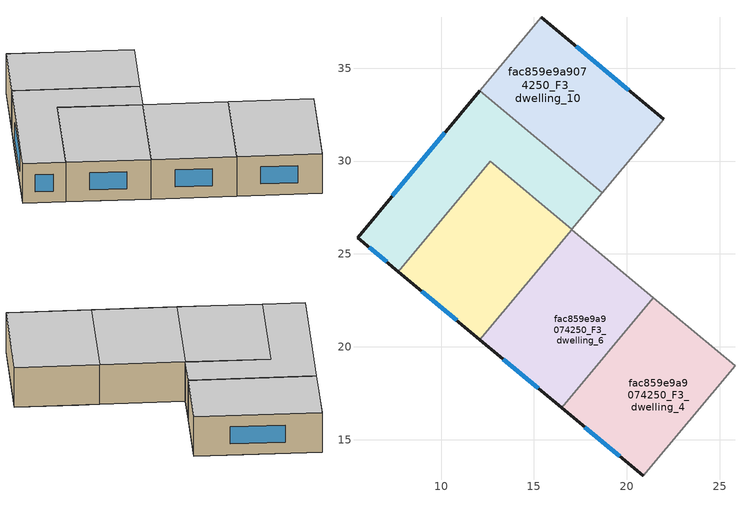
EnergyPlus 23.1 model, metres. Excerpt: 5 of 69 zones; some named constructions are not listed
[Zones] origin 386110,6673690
fac859e9a9074250_F3_dwelling_10
 floor to fac859e9a9074250_F2_dwelling_0 (EU_floor_Construction): 19.41,34.38 16.12,30.43 12.09,33.79 15.38,37.74 z9
 floor adiabatic (EU_floor_Construction): 21.97,32.24 18.68,28.29 16.12,30.43 19.41,34.38 z9
 wall outside (EU_wall_Construction): 21.97,32.25 15.38,37.74 z9:12
 wall to fac859e9a9074250_F3_dwelling_9 (EU_wall_Construction): 12.09,33.79 18.68,28.29 z9:12
 wall adiabatic (EU_wall_Construction): 15.38,37.74 12.09,33.79 z9:12
 wall to fac859e9a9074250_F3_dwelling_7 (EU_wall_Construction): 18.68,28.29 21.97,32.25 z9:12
 window (EU_Window_Construction): 20.09,33.82 17.27,36.17 z9.86:11.14
 ceiling to fac859e9a9074250_F4_dwelling_10 (EU_floor_Construction): 18.68,28.29 21.97,32.25 15.38,37.74 12.09,33.79 z12
fac859e9a9074250_F3_dwelling_4
 floor to fac859e9a9074250_F2_dwelling_7 (EU_floor_Construction): 25.82,18.99 20.88,13.06 17.59,15.81 22.53,21.74 z9
 floor to fac859e9a9074250_F2_dwelling_5 (EU_floor_Construction): 22.53,21.74 17.59,15.81 16.49,16.73 21.43,22.65 z9
 wall outside (EU_wall_Construction): 16.49,16.73 20.88,13.06 z9:12
 wall to fac859e9a9074250_F3_dwelling_6 (EU_wall_Construction): 21.43,22.65 16.49,16.73 z9:12
 wall to fac859e9a9074250_F3_dwelling_5 (EU_wall_Construction): 25.82,18.99 21.43,22.65 z9:12
 wall to fac859e9a9074250_F3_dwelling_2 (EU_wall_Construction): 20.88,13.06 25.82,18.99 z9:12
 window (EU_Window_Construction): 17.74,15.68 19.63,14.11 z9.86:11.14
 ceiling to fac859e9a9074250_F4_dwelling_4 (EU_floor_Construction): 20.88,13.06 25.82,18.99 21.43,22.65 16.49,16.73 z12
fac859e9a9074250_F3_dwelling_6
 floor to fac859e9a9074250_F2_dwelling_5 (EU_floor_Construction): 21.43,22.65 16.49,16.73 13.56,19.17 18.5,25.1 z9
 floor to fac859e9a9074250_F2_dwelling_3 (EU_floor_Construction): 18.5,25.1 13.56,19.17 12.09,20.39 17.03,26.32 z9
 wall outside (EU_wall_Construction): 12.09,20.39 16.49,16.73 z9:12
 wall to fac859e9a9074250_F3_dwelling_7 (EU_wall_Construction): 21.43,22.65 17.03,26.32 z9:12
 wall to fac859e9a9074250_F3_dwelling_8 (EU_wall_Construction): 17.03,26.32 12.09,20.39 z9:12
 window (EU_Window_Construction): 13.35,19.34 15.23,17.77 z9.86:11.14
 ceiling to fac859e9a9074250_F4_dwelling_6 (EU_floor_Construction): 16.49,16.73 21.43,22.65 17.03,26.32 12.09,20.39 z12
fac859e9a9074250_F3_dwelling_8
 floor to fac859e9a9074250_F2_dwelling_3 (EU_floor_Construction): 17.03,26.32 12.09,20.39 9.53,22.53 14.47,28.45 z9
 floor to fac859e9a9074250_F2_dwelling_1 (EU_floor_Construction): 14.47,28.45 9.53,22.53 7.7,24.05 12.64,29.98 z9
 wall outside (EU_wall_Construction): 7.7,24.05 12.09,20.39 z9:12
 wall to fac859e9a9074250_F3_dwelling_9 (EU_wall_Construction): 17.03,26.32 12.64,29.98 7.7,24.05 z9:12
 window (EU_Window_Construction): 8.95,23.01 10.84,21.44 z9.86:11.14
 ceiling to fac859e9a9074250_F4_dwelling_8 (EU_floor_Construction): 12.09,20.39 17.03,26.32 12.64,29.98 7.7,24.05 z12
fac859e9a9074250_F3_dwelling_9
 floor to fac859e9a9074250_F2_dwelling_1 (EU_floor_Construction): 12.64,29.98 7.7,24.05 5.5,25.88 10.44,31.81 14.47,28.45 z9
 floor to fac859e9a9074250_F2_dwelling_0 (EU_floor_Construction): 16.12,30.43 14.47,28.46 10.44,31.81 12.09,33.79 z9
 floor adiabatic (EU_floor_Construction): 18.68,28.29 17.03,26.32 14.47,28.46 16.12,30.43 z9
 wall outside (EU_wall_Construction): 12.09,33.79 5.5,25.88 7.7,24.05 z9:12
 wall to fac859e9a9074250_F3_dwelling_7 (EU_wall_Construction): 17.03,26.32 18.68,28.29 z9:12
 window (EU_Window_Construction): 6.13,25.36 7.07,24.58 / 10.21,31.53 7.39,28.14 z9.86:11.14
 ceiling to fac859e9a9074250_F4_dwelling_9 (EU_floor_Construction): 17.03,26.32 18.68,28.29 12.09,33.79 5.5,25.88 7.7,24.05 12.64,29.98 z12
[HVACTEMPLATE:THERMOSTAT] Constant Heating Setpoint=20; Constant Cooling Setpoint=50
EU_HeatOnly_fac859e9a9074250_F1_dwelling_5; EU_HeatOnly_fac859e9a9074250_F1_dwelling_6; EU_HeatOnly_fac859e9a9074250_F1_dwelling_7; EU_HeatOnly_fac859e9a9074250_F1_dwelling_8; EU_HeatOnly_fac859e9a9074250_F1_dwelling_9; EU_HeatOnly_fac859e9a9074250_F1_dwelling_10; EU_HeatOnly_fac859e9a9074250_F1_dwelling_11; EU_HeatOnly_fac859e9a9074250_F2_dwelling_0; EU_HeatOnly_fac859e9a9074250_F2_dwelling_1; EU_HeatOnly_fac859e9a9074250_F2_dwelling_2; EU_HeatOnly_fac859e9a9074250_F2_dwelling_3; EU_HeatOnly_fac859e9a9074250_F2_dwelling_4; EU_HeatOnly_fac859e9a9074250_F2_dwelling_5; EU_HeatOnly_fac859e9a9074250_F2_dwelling_6; EU_HeatOnly_fac859e9a9074250_F2_dwelling_7; EU_HeatOnly_fac859e9a9074250_F2_dwelling_8; EU_HeatOnly_fac859e9a9074250_F2_dwelling_9; EU_HeatOnly_fac859e9a9074250_F2_dwelling_10; EU_HeatOnly_fac859e9a9074250_F2_dwelling_11; EU_HeatOnly_fac859e9a9074250_F3_dwelling_0; EU_HeatOnly_fac859e9a9074250_F3_dwelling_1; EU_HeatOnly_fac859e9a9074250_F3_dwelling_2; EU_HeatOnly_fac859e9a9074250_F3_dwelling_3; EU_HeatOnly_fac859e9a9074250_F3_dwelling_4; EU_HeatOnly_fac859e9a9074250_F3_dwelling_5; EU_HeatOnly_fac859e9a9074250_F3_dwelling_6; EU_HeatOnly_fac859e9a9074250_F3_dwelling_7; EU_HeatOnly_fac859e9a9074250_F3_dwelling_8; EU_HeatOnly_fac859e9a9074250_F3_dwelling_9; EU_HeatOnly_fac859e9a9074250_F3_dwelling_10; EU_HeatOnly_fac859e9a9074250_F4_dwelling_0; EU_HeatOnly_fac859e9a9074250_F4_dwelling_1; EU_HeatOnly_fac859e9a9074250_F4_dwelling_2; EU_HeatOnly_fac859e9a9074250_F4_dwelling_3; EU_HeatOnly_fac859e9a9074250_F4_dwelling_4; EU_HeatOnly_fac859e9a9074250_F4_dwelling_5; EU_HeatOnly_fac859e9a9074250_F4_dwelling_6; EU_HeatOnly_fac859e9a9074250_F4_dwelling_7; EU_HeatOnly_fac859e9a9074250_F4_dwelling_8; EU_HeatOnly_fac859e9a9074250_F4_dwelling_9; EU_HeatOnly_fac859e9a9074250_F4_dwelling_10; EU_HeatOnly_fac859e9a9074250_F5_dwelling_0; EU_HeatOnly_fac859e9a9074250_F5_dwelling_1; EU_HeatOnly_fac859e9a9074250_F5_dwelling_2; EU_HeatOnly_fac859e9a9074250_F5_dwelling_3; EU_HeatOnly_fac859e9a9074250_F5_dwelling_4; EU_HeatOnly_fac859e9a9074250_F5_dwelling_5; EU_HeatOnly_fac859e9a9074250_F5_dwelling_6; EU_HeatOnly_fac859e9a9074250_F5_dwelling_7; EU_HeatOnly_fac859e9a9074250_F5_dwelling_8; EU_HeatOnly_fac859e9a9074250_F5_dwelling_9; EU_HeatOnly_fac859e9a9074250_F5_dwelling_10
